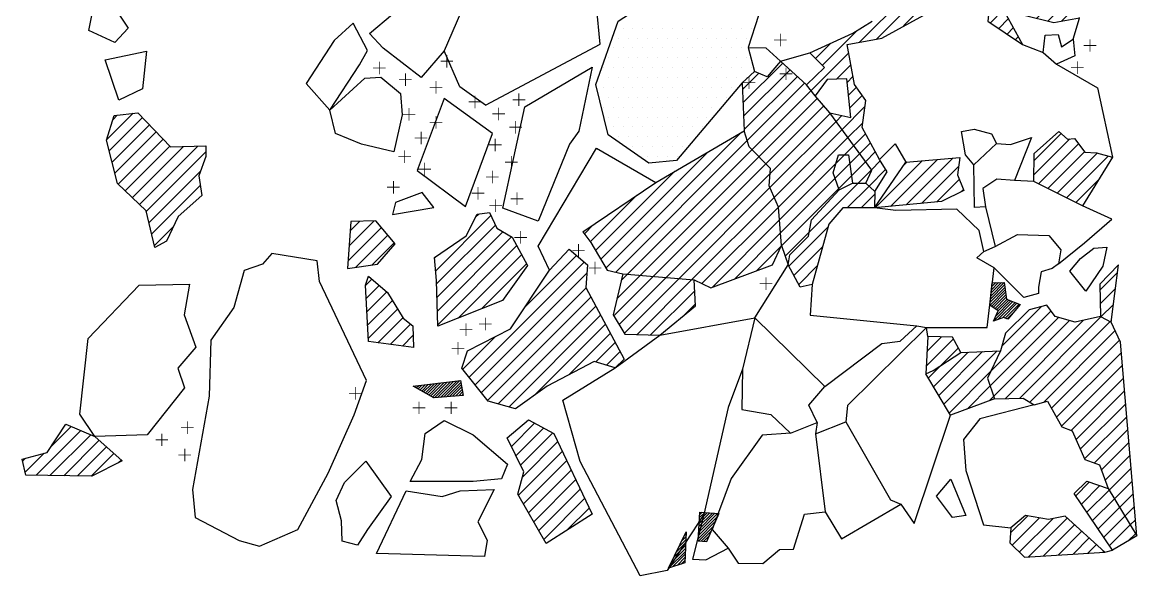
# Model space of a CAD drawing. Header units: metres. Extents: x -3.43 to -1.97, y -17.03 to -14.1.
# Drawn here: x -3.38 to -1.968, y -17.031 to -16.33 of the extents above; entities that cross this region are included whole.
import ezdxf

# ---------------------------------------------------------------- set-up
doc = ezdxf.new("R2010")
doc.units = ezdxf.units.M
doc.header["$LTSCALE"] = 25
doc.header["$MEASUREMENT"] = 0
doc.layers.get('0').update_dxf_attribs({"linetype": 'CONTINUOUS'})
for name, color, linetype in [('FEUER', 1, 'CONTINUOUS'), ('KNOCHEN', 2, 'CONTINUOUS'), ('STEINE', 4, 'CONTINUOUS'), ('STEINESCHRAFF', 4, 'CONTINUOUS')]:
    doc.layers.add(name, color=color, linetype=linetype)

# ---------------------------------------------------------------- blocks, each defined once
blk = doc.blocks.new('*X2')
at = {"color": 0}
for p, q in [((-252.03, -1620.64), (-250.16, -1618.76)), ((-252.01, -1620.26), (-250.54, -1618.79)), ((-252, -1619.89), (-250.94, -1618.84)), ((-251.98, -1619.52), (-251.34, -1618.88)), ((-252.1, -1622.12), (-249.56, -1619.58)), ((-252.08, -1621.75), (-249.71, -1619.38)), ((-252.06, -1621.38), (-249.86, -1619.17)), ((-252.05, -1621.01), (-250.01, -1618.97)), ((-251.96, -1619.15), (-251.74, -1618.93)), ((-251.87, -1622.25), (-249.42, -1619.79)), ((-251.62, -1622.34), (-249.27, -1619.99)), ((-251.36, -1622.44), (-249.27, -1620.35)), ((-251.1, -1622.53), (-249.29, -1620.73)), ((-250.84, -1622.63), (-249.32, -1621.1)), ((-250.58, -1622.72), (-249.34, -1621.48)), ((-248.36, -1622.27), (-246.99, -1620.9)), ((-248.17, -1622.43), (-247.03, -1621.29)), ((-247.83, -1622.44), (-247.07, -1621.69)), ((-254.31, -1623.62), (-252.82, -1622.13)), ((-254.27, -1623.93), (-252.48, -1622.15)), ((-254.25, -1623.21), (-253.15, -1622.11)), ((-254.19, -1622.8), (-253.49, -1622.09)), ((-254.14, -1622.39), (-253.83, -1622.08)), ((-254.02, -1624.04), (-252.14, -1622.16)), ((-253.77, -1624.14), (-251.87, -1622.25)), ((-253.52, -1624.24), (-251.62, -1622.34)), ((-253.27, -1624.35), (-251.36, -1622.44)), ((-253.01, -1624.45), (-251.1, -1622.53)), ((-252.76, -1624.55), (-250.84, -1622.63)), ((-252.51, -1624.65), (-250.58, -1622.72)), ((-252.26, -1624.76), (-250.32, -1622.81)), ((-252.01, -1624.86), (-250.06, -1622.91)), ((-251.76, -1624.96), (-249.8, -1623)), ((-251.51, -1625.07), (-249.54, -1623.1)), ((-250.32, -1622.81), (-249.37, -1621.86)), ((-250.06, -1622.91), (-249.39, -1622.24)), ((-249.8, -1623), (-249.42, -1622.62)), ((-249.54, -1623.1), (-249.44, -1623)), ((-247.49, -1622.45), (-247.11, -1622.08)), ((-251.26, -1625.17), (-249.33, -1623.24)), ((-251.01, -1625.27), (-249.14, -1623.4)), ((-250.76, -1625.38), (-248.95, -1623.57)), ((-250.51, -1625.48), (-248.76, -1623.73)), ((-250.26, -1625.58), (-248.57, -1623.89)), ((-250.01, -1625.69), (-248.38, -1624.06)), ((-249.76, -1625.79), (-248.19, -1624.22)), ((-249.55, -1625.93), (-248, -1624.39)), ((-249.37, -1626.11), (-247.81, -1624.55)), ((-249.2, -1626.29), (-247.62, -1624.71)), ((-249.02, -1626.46), (-247.43, -1624.88)), ((-248.84, -1626.64), (-247.25, -1625.04)), ((-248.67, -1626.82), (-247.06, -1625.21)), ((-248.49, -1626.99), (-246.87, -1625.37)), ((-248.31, -1627.17), (-246.77, -1625.63)), ((-248.14, -1627.35), (-246.83, -1626.04)), ((-247.96, -1627.52), (-246.71, -1626.28)), ((-247.74, -1627.66), (-246.53, -1626.45)), ((-247.47, -1627.74), (-246.36, -1626.63)), ((-247.19, -1627.82), (-246.18, -1626.81)), ((-246.92, -1627.9), (-245.95, -1626.93)), ((-246.65, -1627.98), (-245.42, -1626.75)), ((-246.37, -1628.06), (-245.15, -1626.84)), ((-246.1, -1628.14), (-245.25, -1627.29)), ((-229.62, -1627.57), (-229.43, -1627.38)), ((-245.83, -1628.22), (-245.34, -1627.74)), ((-245.56, -1628.3), (-245.44, -1628.18)), ((-229.56, -1627.87), (-229.1, -1627.41)), ((-229.51, -1628.16), (-228.78, -1627.44)), ((-229.27, -1628.28), (-228.46, -1627.47)), ((-229.02, -1628.39), (-228.14, -1627.51)), ((-228.78, -1628.5), (-227.82, -1627.54)), ((-228.54, -1628.61), (-227.5, -1627.57)), ((-228.29, -1628.72), (-227.18, -1627.6)), ((-228.05, -1628.83), (-226.86, -1627.63)), ((-227.8, -1628.94), (-226.59, -1627.72)), ((-227.56, -1629.05), (-226.42, -1627.91)), ((-227.32, -1629.16), (-226.25, -1628.09)), ((-227.07, -1629.27), (-226.08, -1628.27)), ((-226.83, -1629.38), (-225.91, -1628.46)), ((-226.65, -1629.55), (-225.74, -1628.64)), ((-226.49, -1629.74), (-225.57, -1628.83)), ((-226.32, -1629.92), (-225.4, -1629.01)), ((-226.15, -1630.11), (-225.23, -1629.2)), ((-225.98, -1630.3), (-225.07, -1629.38)), ((-225.81, -1630.48), (-224.91, -1629.57)), ((-225.64, -1630.67), (-224.82, -1629.84)), ((-225.48, -1630.85), (-224.73, -1630.1)), ((-225.28, -1631.01), (-224.64, -1630.37)), ((-224.76, -1630.85), (-224.55, -1630.63)), ((-215.4, -1668.86), (-213.43, -1666.89)), ((-215.36, -1668.47), (-213.48, -1666.58)), ((-215.32, -1668.07), (-213.52, -1666.27)), ((-215.28, -1667.68), (-213.57, -1665.97)), ((-215.24, -1667.28), (-213.91, -1665.96)), ((-215.2, -1666.89), (-214.28, -1665.97)), ((-215.15, -1666.49), (-214.65, -1665.98)), ((-215.11, -1666.09), (-215.01, -1665.99)), ((-215.19, -1669), (-213.39, -1667.2)), ((-214.97, -1669.14), (-213.35, -1667.51)), ((-214.76, -1669.28), (-213.3, -1667.82)), ((-214.65, -1670.23), (-212.72, -1668.3)), ((-214.55, -1669.42), (-213.23, -1668.1)), ((-214.34, -1669.56), (-212.97, -1668.2)), ((-214.89, -1670.82), (-212.46, -1668.39)), ((-214.34, -1670.62), (-212.2, -1668.49)), ((-213.78, -1670.42), (-211.95, -1668.59)), ((-213.46, -1670.46), (-211.69, -1668.69)), ((-213.2, -1670.55), (-212.31, -1669.66)), ((-288.31, -1679.19), (-288.19, -1679.07)), ((-288.09, -1679.32), (-287.78, -1679.02)), ((-287.86, -1679.45), (-287.38, -1678.97)), ((-287.64, -1679.58), (-286.98, -1678.92)), ((-287.41, -1679.71), (-286.58, -1678.87)), ((-287.19, -1679.83), (-286.18, -1678.82)), ((-286.96, -1679.96), (-285.78, -1678.78)), ((-286.74, -1680.09), (-285.37, -1678.73)), ((-286.51, -1680.22), (-284.97, -1678.68)), ((-286.28, -1680.35), (-284.57, -1678.63)), ((-286.06, -1680.47), (-284.17, -1678.58)), ((-285.8, -1680.57), (-283.77, -1678.53)), ((-285.42, -1680.54), (-283.36, -1678.49)), ((-285.03, -1680.51), (-282.96, -1678.44)), ((-284.65, -1680.48), (-282.56, -1678.39)), ((-284.26, -1680.44), (-282.46, -1678.64)), ((-283.88, -1680.41), (-282.4, -1678.94)), ((-283.49, -1680.38), (-282.35, -1679.24)), ((-283.11, -1680.35), (-282.29, -1679.53)), ((-282.72, -1680.32), (-282.24, -1679.83)), ((-282.33, -1680.28), (-282.18, -1680.13)), ((-252.28, -1697.25), (-250.23, -1695.2)), ((-252.26, -1696.88), (-250.55, -1695.17)), ((-252.24, -1696.5), (-250.88, -1695.15)), ((-252.22, -1696.13), (-251.21, -1695.12)), ((-252.2, -1695.75), (-251.53, -1695.09)), ((-252.18, -1695.38), (-251.86, -1695.06)), ((-252.34, -1698.37), (-250.17, -1696.21)), ((-252.32, -1698), (-249.91, -1695.59)), ((-252.3, -1697.62), (-249.9, -1695.23)), ((-254.14, -1698.05), (-253.9, -1697.81)), ((-252.33, -1698.71), (-250.44, -1696.82)), ((-252, -1698.74), (-250.7, -1697.44)), ((-255.49, -1700.81), (-253.96, -1699.28)), ((-255.15, -1700.12), (-253.94, -1698.91)), ((-254.81, -1699.43), (-253.93, -1698.55)), ((-254.48, -1698.74), (-253.91, -1698.18)), ((-251.68, -1698.77), (-250.96, -1698.06)), ((-251.36, -1698.81), (-251.23, -1698.68)), ((-256.08, -1702.11), (-253.98, -1700.02)), ((-255.82, -1701.5), (-253.97, -1699.65)), ((-255.56, -1701.95), (-254, -1700.38)), ((-255.04, -1701.79), (-254.01, -1700.75)), ((-254.53, -1701.62), (-254.03, -1701.12))]:
    blk.add_line(p, q, dxfattribs=at)
blk = doc.blocks.new('*X3')
at = {"color": 0}
for p, q in [((-209.77, -1650.5), (-206.35, -1647.08)), ((-209.79, -1652.29), (-205.27, -1647.77)), ((-209.22, -1653.48), (-204.14, -1648.41)), ((-234.91, -1650.89), (-233.81, -1649.79)), ((-208.04, -1654.07), (-203.38, -1649.41)), ((-206.85, -1654.66), (-201.75, -1649.55)), ((-205.67, -1655.24), (-200.37, -1649.94)), ((-235.01, -1652.76), (-233.16, -1650.91)), ((-229.93, -1656.52), (-223.95, -1650.53)), ((-227.97, -1656.33), (-222.02, -1650.37)), ((-226.32, -1651.14), (-225.87, -1650.69)), ((-226.01, -1656.14), (-220.09, -1650.21)), ((-224.05, -1655.95), (-219.34, -1651.23)), ((-234.55, -1654.06), (-232.94, -1652.45)), ((-238.27, -1659.55), (-232.08, -1653.36)), ((-233.47, -1656.52), (-230.7, -1653.75)), ((-222.1, -1655.76), (-219.26, -1652.92)), ((-219.1, -1654.52), (-218.74, -1654.17)), ((-204.49, -1655.83), (-201.62, -1652.96)), ((-231.7, -1656.52), (-229.96, -1654.78)), ((-240.86, -1663.91), (-235.92, -1658.97)), ((-240.24, -1665.06), (-236.58, -1661.4)), ((-239.62, -1666.21), (-237.25, -1663.83)), ((-223.46, -1676.56), (-220.02, -1673.12)), ((-223.36, -1674.69), (-221.51, -1672.84)), ((-223.26, -1672.83), (-223.22, -1672.79)), ((-221.6, -1676.48), (-219.39, -1674.26))]:
    blk.add_line(p, q, dxfattribs=at)
blk = doc.blocks.new('LB')
at = {"layer": 'FEUER', "const_width": 0.1}
for points in [[(0, 0), (0, -1.6)], [(-0.8, -0.8), (0.8, -0.8)]]:
    blk.add_lwpolyline(points, dxfattribs=at)
blk = doc.blocks.new('*X5')
at = {"color": 0}
for p, q in [((-261.875, -1633.75), (-261.875, -1633.75)), ((-260.625, -1633.75), (-260.625, -1633.75)), ((-259.375, -1633.75), (-259.375, -1633.75)), ((-258.125, -1633.75), (-258.125, -1633.75)), ((-256.875, -1633.75), (-256.875, -1633.75)), ((-255.625, -1633.75), (-255.625, -1633.75)), ((-254.375, -1633.75), (-254.375, -1633.75)), ((-253.125, -1633.75), (-253.125, -1633.75)), ((-251.875, -1633.75), (-251.875, -1633.75)), ((-250.625, -1633.75), (-250.625, -1633.75)), ((-249.375, -1633.75), (-249.375, -1633.75)), ((-248.125, -1633.75), (-248.125, -1633.75)), ((-246.875, -1633.75), (-246.875, -1633.75)), ((-245.625, -1633.75), (-245.625, -1633.75)), ((-262.5, -1635), (-262.5, -1635)), ((-261.25, -1635), (-261.25, -1635)), ((-260, -1635), (-260, -1635)), ((-258.75, -1635), (-258.75, -1635)), ((-257.5, -1635), (-257.5, -1635)), ((-256.25, -1635), (-256.25, -1635)), ((-255, -1635), (-255, -1635)), ((-253.75, -1635), (-253.75, -1635)), ((-252.5, -1635), (-252.5, -1635)), ((-251.25, -1635), (-251.25, -1635)), ((-250, -1635), (-250, -1635)), ((-248.75, -1635), (-248.75, -1635)), ((-247.5, -1635), (-247.5, -1635)), ((-246.25, -1635), (-246.25, -1635)), ((-263.125, -1636.25), (-263.125, -1636.25)), ((-261.875, -1636.25), (-261.875, -1636.25)), ((-260.625, -1636.25), (-260.625, -1636.25)), ((-259.375, -1636.25), (-259.375, -1636.25)), ((-258.125, -1636.25), (-258.125, -1636.25)), ((-256.875, -1636.25), (-256.875, -1636.25)), ((-255.625, -1636.25), (-255.625, -1636.25)), ((-254.375, -1636.25), (-254.375, -1636.25)), ((-253.125, -1636.25), (-253.125, -1636.25)), ((-251.875, -1636.25), (-251.875, -1636.25)), ((-250.625, -1636.25), (-250.625, -1636.25)), ((-249.375, -1636.25), (-249.375, -1636.25)), ((-248.125, -1636.25), (-248.125, -1636.25)), ((-246.875, -1636.25), (-246.875, -1636.25)), ((-263.75, -1637.5), (-263.75, -1637.5)), ((-262.5, -1637.5), (-262.5, -1637.5)), ((-261.25, -1637.5), (-261.25, -1637.5)), ((-260, -1637.5), (-260, -1637.5)), ((-258.75, -1637.5), (-258.75, -1637.5)), ((-257.5, -1637.5), (-257.5, -1637.5)), ((-256.25, -1637.5), (-256.25, -1637.5)), ((-255, -1637.5), (-255, -1637.5)), ((-253.75, -1637.5), (-253.75, -1637.5)), ((-252.5, -1637.5), (-252.5, -1637.5)), ((-251.25, -1637.5), (-251.25, -1637.5)), ((-250, -1637.5), (-250, -1637.5)), ((-248.75, -1637.5), (-248.75, -1637.5)), ((-247.5, -1637.5), (-247.5, -1637.5)), ((-246.25, -1637.5), (-246.25, -1637.5)), ((-265, -1640), (-265, -1640)), ((-264.375, -1638.75), (-264.375, -1638.75)), ((-263.75, -1640), (-263.75, -1640)), ((-263.125, -1638.75), (-263.125, -1638.75)), ((-262.5, -1640), (-262.5, -1640)), ((-261.875, -1638.75), (-261.875, -1638.75)), ((-261.25, -1640), (-261.25, -1640)), ((-260.625, -1638.75), (-260.625, -1638.75)), ((-260, -1640), (-260, -1640)), ((-259.375, -1638.75), (-259.375, -1638.75)), ((-258.75, -1640), (-258.75, -1640)), ((-258.125, -1638.75), (-258.125, -1638.75)), ((-257.5, -1640), (-257.5, -1640)), ((-256.875, -1638.75), (-256.875, -1638.75)), ((-256.25, -1640), (-256.25, -1640)), ((-255.625, -1638.75), (-255.625, -1638.75)), ((-255, -1640), (-255, -1640)), ((-254.375, -1638.75), (-254.375, -1638.75)), ((-253.75, -1640), (-253.75, -1640)), ((-253.125, -1638.75), (-253.125, -1638.75)), ((-252.5, -1640), (-252.5, -1640)), ((-251.875, -1638.75), (-251.875, -1638.75)), ((-251.25, -1640), (-251.25, -1640)), ((-250.625, -1638.75), (-250.625, -1638.75)), ((-250, -1640), (-250, -1640)), ((-249.375, -1638.75), (-249.375, -1638.75)), ((-248.75, -1640), (-248.75, -1640)), ((-248.125, -1638.75), (-248.125, -1638.75)), ((-247.5, -1640), (-247.5, -1640)), ((-246.875, -1638.75), (-246.875, -1638.75)), ((-246.25, -1640), (-246.25, -1640)), ((-245.625, -1638.75), (-245.625, -1638.75)), ((-264.375, -1641.25), (-264.375, -1641.25)), ((-263.125, -1641.25), (-263.125, -1641.25)), ((-261.875, -1641.25), (-261.875, -1641.25)), ((-260.625, -1641.25), (-260.625, -1641.25)), ((-259.375, -1641.25), (-259.375, -1641.25)), ((-258.125, -1641.25), (-258.125, -1641.25)), ((-256.875, -1641.25), (-256.875, -1641.25)), ((-255.625, -1641.25), (-255.625, -1641.25)), ((-254.375, -1641.25), (-254.375, -1641.25)), ((-253.125, -1641.25), (-253.125, -1641.25)), ((-251.875, -1641.25), (-251.875, -1641.25)), ((-250.625, -1641.25), (-250.625, -1641.25)), ((-249.375, -1641.25), (-249.375, -1641.25)), ((-248.125, -1641.25), (-248.125, -1641.25)), ((-263.75, -1642.5), (-263.75, -1642.5)), ((-262.5, -1642.5), (-262.5, -1642.5)), ((-261.25, -1642.5), (-261.25, -1642.5)), ((-260, -1642.5), (-260, -1642.5)), ((-258.75, -1642.5), (-258.75, -1642.5)), ((-257.5, -1642.5), (-257.5, -1642.5)), ((-256.25, -1642.5), (-256.25, -1642.5)), ((-255, -1642.5), (-255, -1642.5)), ((-253.75, -1642.5), (-253.75, -1642.5)), ((-252.5, -1642.5), (-252.5, -1642.5)), ((-251.25, -1642.5), (-251.25, -1642.5)), ((-250, -1642.5), (-250, -1642.5)), ((-248.75, -1642.5), (-248.75, -1642.5)), ((-264.375, -1643.75), (-264.375, -1643.75)), ((-263.125, -1643.75), (-263.125, -1643.75)), ((-261.875, -1643.75), (-261.875, -1643.75)), ((-260.625, -1643.75), (-260.625, -1643.75)), ((-259.375, -1643.75), (-259.375, -1643.75)), ((-258.125, -1643.75), (-258.125, -1643.75)), ((-256.875, -1643.75), (-256.875, -1643.75)), ((-255.625, -1643.75), (-255.625, -1643.75)), ((-254.375, -1643.75), (-254.375, -1643.75)), ((-253.125, -1643.75), (-253.125, -1643.75)), ((-251.875, -1643.75), (-251.875, -1643.75)), ((-250.625, -1643.75), (-250.625, -1643.75)), ((-263.75, -1645), (-263.75, -1645)), ((-262.5, -1645), (-262.5, -1645)), ((-261.25, -1645), (-261.25, -1645)), ((-260, -1645), (-260, -1645)), ((-258.75, -1645), (-258.75, -1645)), ((-257.5, -1645), (-257.5, -1645)), ((-256.25, -1645), (-256.25, -1645)), ((-255, -1645), (-255, -1645)), ((-253.75, -1645), (-253.75, -1645)), ((-252.5, -1645), (-252.5, -1645)), ((-251.25, -1645), (-251.25, -1645)), ((-263.125, -1646.25), (-263.125, -1646.25)), ((-261.875, -1646.25), (-261.875, -1646.25)), ((-260.625, -1646.25), (-260.625, -1646.25)), ((-259.375, -1646.25), (-259.375, -1646.25)), ((-258.125, -1646.25), (-258.125, -1646.25)), ((-256.875, -1646.25), (-256.875, -1646.25)), ((-255.625, -1646.25), (-255.625, -1646.25)), ((-254.375, -1646.25), (-254.375, -1646.25)), ((-253.125, -1646.25), (-253.125, -1646.25)), ((-251.875, -1646.25), (-251.875, -1646.25)), ((-262.5, -1647.5), (-262.5, -1647.5)), ((-261.25, -1647.5), (-261.25, -1647.5)), ((-260, -1647.5), (-260, -1647.5)), ((-258.75, -1647.5), (-258.75, -1647.5)), ((-257.5, -1647.5), (-257.5, -1647.5)), ((-256.25, -1647.5), (-256.25, -1647.5)), ((-255, -1647.5), (-255, -1647.5)), ((-253.75, -1647.5), (-253.75, -1647.5)), ((-260.625, -1648.75), (-260.625, -1648.75)), ((-259.375, -1648.75), (-259.375, -1648.75)), ((-258.125, -1648.75), (-258.125, -1648.75)), ((-256.875, -1648.75), (-256.875, -1648.75)), ((-255.625, -1648.75), (-255.625, -1648.75)), ((-254.375, -1648.75), (-254.375, -1648.75)), ((-258.75, -1650), (-258.75, -1650)), ((-257.5, -1650), (-257.5, -1650)), ((-256.25, -1650), (-256.25, -1650)), ((-255, -1650), (-255, -1650))]:
    blk.add_line(p, q, dxfattribs=at)
blk = doc.blocks.new('*X6')
at = {"color": 0}
for p, q in [((-205.45, -1596.68), (-204.48, -1595.71)), ((-206.63, -1604.94), (-198.97, -1597.27)), ((-206.41, -1599.41), (-203.89, -1596.89)), ((-208.31, -1603.08), (-203.77, -1598.53)), ((-207.55, -1604.08), (-203.64, -1600.18)), ((-205.73, -1605.8), (-199.23, -1599.3)), ((-205.08, -1606.92), (-199.49, -1601.33)), ((-204.43, -1608.04), (-199.76, -1603.37)), ((-203.78, -1609.16), (-200.02, -1605.4)), ((-203.13, -1610.27), (-200.29, -1607.43)), ((-202.48, -1611.39), (-200.55, -1609.46)), ((-219.57, -1630.25), (-200.79, -1611.46)), ((-218.01, -1625.15), (-204.7, -1611.84)), ((-222.38, -1631.29), (-203.89, -1612.8)), ((-218.14, -1630.59), (-200.21, -1612.65)), ((-216.71, -1630.93), (-199.62, -1613.84)), ((-215.51, -1631.49), (-199.04, -1615.02)), ((-218.8, -1624.17), (-212.11, -1617.48)), ((-217.17, -1620.78), (-215.13, -1618.73)), ((-212.97, -1630.71), (-202.68, -1620.43)), ((-211.95, -1631.47), (-204.17, -1623.68)), ((-210.89, -1632.17), (-204.69, -1625.97)), ((-225.83, -1627.67), (-225.31, -1627.15)), ((-231.92, -1635.53), (-224.53, -1628.14)), ((-229.75, -1635.12), (-223.43, -1628.81)), ((-226.33, -1633.47), (-220.78, -1627.92)), ((-209.46, -1632.52), (-205.06, -1628.11)), ((-208.04, -1632.86), (-204.98, -1629.8)), ((-215.31, -1633.06), (-213.68, -1631.43)), ((-206.29, -1632.88), (-204.51, -1631.1)), ((-214.26, -1633.78), (-213.05, -1632.56)), ((-204.16, -1632.51), (-204.04, -1632.39)), ((-236.62, -1638.45), (-232.19, -1634.03)), ((-213.2, -1634.49), (-212.42, -1633.7)), ((-237.51, -1637.58), (-235.64, -1635.71)), ((-212.15, -1635.2), (-211.78, -1634.84)), ((-238.05, -1641.66), (-233.28, -1636.89)), ((-246.68, -1643.21), (-241.65, -1638.18)), ((-234.83, -1640.21), (-233.01, -1638.39)), ((-246.75, -1641.52), (-244.69, -1639.46)), ((-246.61, -1644.91), (-240.72, -1639.02)), ((-246.53, -1646.6), (-239.79, -1639.86)), ((-233.48, -1640.62), (-232.74, -1639.88)), ((-246.15, -1647.99), (-238.87, -1640.71)), ((-233.31, -1642.22), (-232.31, -1641.22)), ((-245.55, -1649.15), (-238.05, -1641.66)), ((-244.67, -1650.05), (-237.26, -1642.64)), ((-233.14, -1643.82), (-231.58, -1642.26)), ((-243.79, -1650.94), (-236.44, -1643.59)), ((-234.13, -1646.58), (-231.23, -1643.68)), ((-327.34, -1647.86), (-324, -1644.52)), ((-327.01, -1649.3), (-322.78, -1645.07)), ((-326.54, -1645.3), (-326, -1644.76)), ((-243.27, -1653.94), (-234.88, -1645.56)), ((-243.25, -1652.16), (-235.63, -1644.54)), ((-235.63, -1644.54), (-235.6, -1644.51)), ((-234.88, -1645.56), (-234.14, -1644.81)), ((-233.39, -1647.6), (-231.5, -1645.72)), ((-326.66, -1650.71), (-321.92, -1645.98)), ((-326.3, -1652.13), (-321.06, -1646.88)), ((-264.06, -1664.13), (-246.87, -1646.94)), ((-242.73, -1655.18), (-234.13, -1646.58)), ((-232.64, -1648.62), (-231.15, -1647.13)), ((-325.9, -1653.49), (-320.19, -1647.79)), ((-262.81, -1664.65), (-246.15, -1647.99)), ((-242.19, -1656.41), (-233.39, -1647.6)), ((-231.89, -1649.64), (-230.53, -1648.28)), ((-325, -1654.36), (-319.33, -1648.69)), ((-324.09, -1655.22), (-317.61, -1648.74)), ((-323.19, -1656.09), (-315.8, -1648.7)), ((-322.33, -1656.99), (-314.76, -1649.42)), ((-264.71, -1663.01), (-251.11, -1649.41)), ((-261.3, -1664.91), (-245.55, -1649.15)), ((-233.81, -1649.79), (-232.64, -1648.62)), ((-233.16, -1650.91), (-231.89, -1649.64)), ((-231.14, -1650.66), (-229.91, -1649.43)), ((-259.67, -1665.04), (-244.67, -1650.05)), ((-258.04, -1665.18), (-243.79, -1650.94)), ((-242.05, -1658.03), (-234.91, -1650.89)), ((-232.94, -1652.45), (-231.14, -1650.66)), ((-230.39, -1651.68), (-229.28, -1650.57)), ((-321.98, -1658.41), (-315.47, -1651.9)), ((-265.36, -1661.89), (-255.34, -1651.88)), ((-256.41, -1665.32), (-243.25, -1652.16)), ((-241.91, -1659.66), (-235.01, -1652.76)), ((-232.08, -1653.36), (-230.39, -1651.68)), ((-230.7, -1653.75), (-228.6, -1651.65)), ((-321.64, -1659.84), (-315.47, -1653.67)), ((-254.78, -1665.46), (-243.27, -1653.94)), ((-241.77, -1661.29), (-234.55, -1654.06)), ((-266.02, -1660.79), (-260.14, -1654.91)), ((-253.15, -1665.59), (-242.73, -1655.18)), ((-251.88, -1666.09), (-242.19, -1656.41)), ((-296.6, -1661.32), (-293.43, -1658.15)), ((-296.47, -1659.42), (-295.26, -1658.21)), ((-285.63, -1664.49), (-278.63, -1657.49)), ((-280.53, -1657.62), (-280.21, -1657.3)), ((-250.59, -1666.58), (-242.05, -1658.03)), ((-321.29, -1661.26), (-318.85, -1658.82)), ((-296.73, -1663.21), (-292.51, -1659)), ((-285.52, -1666.14), (-278.07, -1658.7)), ((-285.47, -1667.86), (-277.14, -1659.53)), ((-266.79, -1659.79), (-265.67, -1658.67)), ((-247.77, -1665.52), (-241.91, -1659.66)), ((-241.33, -1662.61), (-238.27, -1659.55)), ((-295.82, -1664.07), (-291.7, -1659.96)), ((-293.74, -1663.76), (-290.9, -1660.92)), ((-285.42, -1669.58), (-276.02, -1660.18)), ((-285.38, -1671.31), (-275.36, -1661.29)), ((-285.78, -1662.87), (-285.5, -1662.59)), ((-282.77, -1670.46), (-274.74, -1662.44)), ((-274.28, -1669.05), (-267.78, -1662.55)), ((-244.95, -1664.47), (-241.79, -1661.31)), ((-281.4, -1677.94), (-266.83, -1663.37)), ((-279.83, -1669.29), (-274.12, -1663.58)), ((-294.55, -1666.34), (-293.74, -1665.53)), ((-280.62, -1678.93), (-266.48, -1664.78)), ((-263.05, -1670.2), (-258.04, -1665.18)), ((-262.66, -1668.04), (-259.67, -1665.04)), ((-262.39, -1671.3), (-256.41, -1665.32)), ((-262.12, -1665.73), (-261.3, -1664.91)), ((-261.72, -1672.4), (-254.78, -1665.46)), ((-201.42, -1666.9), (-199.21, -1664.69)), ((-294.45, -1668.01), (-292.78, -1666.34)), ((-279.84, -1679.91), (-266.58, -1666.65)), ((-260.11, -1672.56), (-253.15, -1665.59)), ((-201.4, -1668.65), (-199.46, -1666.71)), ((-294.36, -1669.68), (-291.83, -1667.15)), ((-294.26, -1671.35), (-291.13, -1668.23)), ((-279.06, -1680.9), (-265.96, -1667.8)), ((-258.4, -1672.61), (-252.8, -1667.02)), ((-294.17, -1673.02), (-290.46, -1669.32)), ((-277.73, -1681.33), (-265.35, -1668.95)), ((-254.16, -1670.14), (-252.7, -1668.68)), ((-215.29, -1677.24), (-207.62, -1669.57)), ((-213.87, -1674.04), (-208.84, -1669.02)), ((-201.3, -1670.31), (-199.72, -1668.73)), ((-292.97, -1673.6), (-289.79, -1670.42)), ((-276.34, -1681.72), (-264.73, -1670.1)), ((-215.36, -1679.07), (-206.68, -1670.39)), ((-214.9, -1680.37), (-205.31, -1670.79)), ((-213.42, -1680.66), (-203.5, -1670.74)), ((-211.62, -1680.64), (-201.3, -1670.31)), ((-210.34, -1681.12), (-200.13, -1670.92)), ((-200.13, -1670.92), (-199.97, -1670.76)), ((-291.41, -1673.81), (-288.83, -1671.22)), ((-273.05, -1680.2), (-264.11, -1671.26)), ((-268.74, -1677.65), (-263.5, -1672.41)), ((-208.56, -1681.11), (-199.51, -1672.06)), ((-289.85, -1674.02), (-288.49, -1672.65)), ((-282.19, -1676.95), (-278.05, -1672.81)), ((-265.35, -1676.03), (-262.88, -1673.56)), ((-207.59, -1681.9), (-198.95, -1673.27)), ((-264, -1676.44), (-262.27, -1674.71)), ((-222.53, -1679.17), (-218.14, -1674.78)), ((-221.87, -1680.28), (-216.3, -1674.71)), ((-221.22, -1681.39), (-214.46, -1674.63)), ((-206.95, -1683.04), (-198.72, -1674.81)), ((-223.19, -1678.06), (-221.6, -1676.48)), ((-206.31, -1684.17), (-198.58, -1676.44)), ((-220.56, -1682.5), (-215.29, -1677.24)), ((-205.08, -1684.7), (-198.45, -1678.07)), ((-218.28, -1681.99), (-215.36, -1679.07)), ((-215.46, -1680.94), (-214.9, -1680.37)), ((-204.46, -1685.85), (-198.31, -1679.7)), ((-203.92, -1687.08), (-198.17, -1681.33)), ((-276.04, -1686.72), (-273.11, -1683.79)), ((-203.39, -1688.31), (-198.04, -1682.96)), ((-336.27, -1690.38), (-330.61, -1684.72)), ((-334.53, -1690.41), (-329.36, -1685.24)), ((-334.35, -1686.7), (-331.86, -1684.2)), ((-275.46, -1687.91), (-271.97, -1684.41)), ((-274.87, -1689.09), (-270.82, -1685.03)), ((-202.12, -1688.81), (-197.9, -1684.59)), ((-332.79, -1690.44), (-328.3, -1685.95)), ((-274.62, -1690.6), (-270.18, -1686.16)), ((-201.24, -1689.7), (-197.76, -1686.22)), ((-337.66, -1690), (-335.26, -1687.6)), ((-331.05, -1690.47), (-327.37, -1686.78)), ((-329.32, -1690.5), (-326.44, -1687.62)), ((-275.14, -1692.89), (-269.61, -1687.35)), ((-200.77, -1691), (-197.63, -1687.86)), ((-337.99, -1688.57), (-337.69, -1688.27)), ((-325.84, -1688.78), (-325.51, -1688.46)), ((-274.49, -1694.01), (-269.04, -1688.55)), ((-200.27, -1692.26), (-197.49, -1689.49)), ((-273.85, -1695.14), (-268.47, -1689.75)), ((-273.21, -1696.26), (-267.9, -1690.95)), ((-272.57, -1697.39), (-267.33, -1692.15)), ((-204.51, -1692.97), (-202.78, -1691.24)), ((-203.79, -1694.02), (-201.46, -1691.69)), ((-203.08, -1695.07), (-200.27, -1692.26)), ((-199.6, -1693.37), (-197.35, -1691.12)), ((-271.93, -1698.52), (-266.76, -1693.34)), ((-202.36, -1696.12), (-199.6, -1693.37)), ((-198.94, -1694.47), (-197.22, -1692.75)), ((-268.96, -1697.31), (-266.19, -1694.54)), ((-201.65, -1697.18), (-198.94, -1694.47)), ((-198.27, -1695.57), (-197.08, -1694.38)), ((-212.77, -1697.69), (-210.59, -1695.52)), ((-212.54, -1699.23), (-209.09, -1695.78)), ((-211.66, -1700.12), (-207.42, -1695.88)), ((-210.52, -1700.74), (-205.58, -1695.81)), ((-200.93, -1698.23), (-198.27, -1695.57)), ((-197.61, -1696.67), (-196.94, -1696.01)), ((-208.62, -1700.62), (-204.65, -1696.65)), ((-206.73, -1700.49), (-203.72, -1697.48)), ((-200.22, -1699.28), (-197.61, -1696.67)), ((-197.87, -1698.7), (-196.94, -1697.78)), ((-196.94, -1697.78), (-196.81, -1697.64)), ((-204.84, -1700.37), (-202.79, -1698.32)), ((-202.95, -1700.25), (-201.86, -1699.16)), ((-201.06, -1700.12), (-200.93, -1699.99))]:
    blk.add_line(p, q, dxfattribs=at)

msp = doc.modelspace()

# ---------------------------------------------------------------- linework, layer by layer
at = {"layer": 'KNOCHEN'}
for points in [[(-2.1494, -16.7084), (-2.1433, -16.6957), (-2.154, -16.6885), (-2.151, -16.66), (-2.1357, -16.6595), (-2.1326, -16.6809), (-2.1153, -16.6875), (-2.1311, -16.7059), (-2.1367, -16.7038), (-2.1494, -16.7084)], [(-2.8587, -16.8058), (-2.8848, -16.791), (-2.8251, -16.7838), (-2.8215, -16.8027), (-2.8587, -16.8058)], [(-2.5236, -16.9871), (-2.5216, -16.9504), (-2.4976, -16.9524), (-2.5129, -16.9881), (-2.5236, -16.9871)], [(-2.5613, -17.0213), (-2.5389, -16.9754), (-2.5404, -17.0147), (-2.5613, -17.0213)]]:
    msp.add_lwpolyline(points, dxfattribs=at)
at = {"layer": 'STEINE'}
for points in [[(-2.7932, -16.435), (-2.6479, -16.3579), (-2.6525, -16.3094), (-2.6515, -16.2809), (-2.6582, -16.2625), (-2.6592, -16.2304), (-2.673, -16.2115), (-2.6909, -16.184), (-2.7592, -16.2157), (-2.7989, -16.2453)], [(-2.7989, -16.2453), (-2.7841, -16.2545), (-2.8193, -16.306), (-2.8458, -16.3662), (-2.8748, -16.3999), (-2.9228, -16.3627), (-2.9401, -16.3443), (-2.9111, -16.3198), (-2.8917, -16.2851), (-2.8652, -16.2229), (-2.8285, -16.2096), (-2.7989, -16.2453)], [(-2.4521, -16.3924), (-2.4679, -16.4067), (-2.5509, -16.5052), (-2.5861, -16.5083), (-2.6376, -16.4726), (-2.6535, -16.4089), (-2.625, -16.3288), (-2.5832, -16.3012), (-2.545, -16.2533), (-2.4521, -16.2986), (-2.447, -16.3216), (-2.4602, -16.3618), (-2.4521, -16.3924)], [(-3.2629, -16.3557), (-3.2961, -16.3405), (-3.2864, -16.291), (-3.2706, -16.3002), (-3.2461, -16.3374), (-3.2629, -16.3557)], [(-2.2939, -16.504), (-2.3159, -16.4632), (-2.3113, -16.4291), (-2.3256, -16.4087), (-2.3348, -16.3582), (-2.2909, -16.35), (-2.2022, -16.301), (-2.1548, -16.3122), (-2.1563, -16.3285), (-2.1124, -16.3581), (-2.0864, -16.3682), (-2.0696, -16.383), (-2.0176, -16.4131), (-1.9986, -16.5008)], [(-2.0482, -16.3514), (-2.0401, -16.3249), (-2.0727, -16.3305), (-2.1104, -16.3213), (-2.1339, -16.304), (-2.1405, -16.3076), (-2.1124, -16.3581)], [(-2.4194, -16.3792), (-2.3822, -16.3689), (-2.3277, -16.3439), (-2.3032, -16.3286)], [(-2.961, -16.3311), (-2.985, -16.353), (-3.0207, -16.4076), (-2.9906, -16.4412), (-2.9529, -16.3841), (-2.9427, -16.3657), (-2.961, -16.3311)], [(-2.0864, -16.3682), (-2.0839, -16.3463), (-2.0671, -16.3453), (-2.063, -16.3611), (-2.0482, -16.3514), (-2.0461, -16.3723), (-2.0696, -16.383)], [(-3.2578, -16.4287), (-3.2752, -16.3777), (-3.2231, -16.3664), (-3.2282, -16.4144), (-3.2578, -16.4287)], [(-2.7932, -16.435), (-2.8259, -16.4116), (-2.8458, -16.3662)], [(-2.4602, -16.3618), (-2.4378, -16.3623), (-2.4194, -16.3792), (-2.4362, -16.3991), (-2.4521, -16.3924)], [(-2.3863, -16.4092), (-2.3633, -16.3873), (-2.3822, -16.3689)], [(-2.7712, -16.5655), (-2.7432, -16.437), (-2.6581, -16.387), (-2.6749, -16.4681), (-2.6866, -16.4844), (-2.7263, -16.5818), (-2.7712, -16.5655)], [(-2.3112, -16.5336), (-2.3036, -16.5173), (-2.3567, -16.4449), (-2.3755, -16.423), (-2.3863, -16.4092), (-2.4194, -16.3792)], [(-2.9834, -16.4708), (-2.9906, -16.4412), (-2.9462, -16.4009), (-2.9258, -16.3994), (-2.9008, -16.4203), (-2.8988, -16.4473), (-2.9094, -16.4942), (-2.9502, -16.4846), (-2.9834, -16.4708)], [(-2.4679, -16.4067), (-2.4653, -16.4674)], [(-2.3567, -16.4449), (-2.3301, -16.4505), (-2.3353, -16.4015), (-2.3603, -16.4026), (-2.3755, -16.423)], [(-2.7845, -16.4707), (-2.8457, -16.4264), (-2.8798, -16.5177), (-2.8186, -16.5635), (-2.7845, -16.4707)], [(-3.2123, -16.6153), (-3.2235, -16.5689), (-3.2598, -16.5342), (-3.2736, -16.4792), (-3.2639, -16.448), (-3.2338, -16.4445), (-3.1925, -16.4878), (-3.1476, -16.4867), (-3.1476, -16.5), (-3.1567, -16.5245), (-3.1527, -16.5495), (-3.1827, -16.576), (-3.1975, -16.6071), (-3.2123, -16.6153)], [(-2.6697, -16.5955), (-2.5774, -16.5328), (-2.4653, -16.4674)], [(-2.6697, -16.5955), (-2.6595, -16.6088), (-2.6391, -16.644), (-2.6192, -16.6486), (-2.5289, -16.6561), (-2.5075, -16.6663), (-2.4295, -16.6372), (-2.4178, -16.6127), (-2.4219, -16.5643), (-2.4336, -16.5373), (-2.4321, -16.5153), (-2.4591, -16.4878), (-2.4653, -16.4674)], [(-2.1741, -16.5106), (-2.1848, -16.4978), (-2.1899, -16.4683), (-2.1736, -16.4652), (-2.1516, -16.4713), (-2.1455, -16.4835)], [(-2.0981, -16.5319), (-2.0976, -16.4962), (-2.0665, -16.4682), (-2.0553, -16.4779), (-2.0466, -16.4773), (-2.0333, -16.4947), (-2.0185, -16.4952), (-1.9986, -16.5008), (-2.0363, -16.5625)], [(-2.2995, -16.5443), (-2.2842, -16.5193), (-2.2939, -16.504), (-2.274, -16.4841), (-2.2602, -16.5071)], [(-2.1592, -16.5636), (-2.1735, -16.5646), (-2.1741, -16.5106), (-2.1455, -16.4835), (-2.1277, -16.485), (-2.1012, -16.4758), (-2.1225, -16.5304)], [(-2.712, -16.644), (-2.7263, -16.6134), (-2.6524, -16.4895), (-2.5774, -16.5328)], [(-2.3449, -16.5423), (-2.3525, -16.5209), (-2.3459, -16.4979), (-2.3332, -16.4979), (-2.328, -16.5336)], [(-2.3, -16.5652), (-2.2602, -16.5071), (-2.1919, -16.5014), (-2.195, -16.5233), (-2.1868, -16.5432), (-2.2153, -16.557), (-2.3, -16.5652)], [(-2.379, -16.6622), (-2.3943, -16.6657), (-2.4096, -16.6372), (-2.4096, -16.6372), (-2.4075, -16.6244), (-2.3836, -16.601), (-2.38, -16.5801), (-2.3449, -16.5423), (-2.328, -16.5336), (-2.3112, -16.5336), (-2.2995, -16.5443), (-2.3, -16.5652)], [(-2.0669, -16.636), (-2.0337, -16.6094), (-1.9991, -16.5793), (-2.0363, -16.5625), (-2.0981, -16.5319), (-2.1225, -16.5304), (-2.145, -16.5289), (-2.1628, -16.5407), (-2.1592, -16.5636), (-2.147, -16.6141)], [(-2.8589, -16.5646), (-2.8737, -16.5457), (-2.9074, -16.5585), (-2.9109, -16.5733), (-2.8589, -16.5646)], [(-2.3, -16.5652), (-2.3403, -16.5652), (-2.3581, -16.5857), (-2.379, -16.6622), (-2.3815, -16.7009), (-2.2463, -16.7146), (-2.2341, -16.7166), (-2.1571, -16.7166), (-2.1485, -16.6411)], [(-2.1617, -16.6202), (-2.1674, -16.5937), (-2.1959, -16.5667), (-2.2729, -16.5683), (-2.3, -16.5652)], [(-2.9078, -16.6105), (-2.9323, -16.5814), (-2.9639, -16.5825), (-2.968, -16.6421), (-2.9303, -16.6365), (-2.9078, -16.6105)], [(-2.8537, -16.715), (-2.8553, -16.6569), (-2.8578, -16.6278), (-2.8176, -16.6007), (-2.8038, -16.5732), (-2.788, -16.5711), (-2.7788, -16.591), (-2.7594, -16.6022), (-2.74, -16.6379), (-2.7716, -16.6823), (-2.8537, -16.715)], [(-2.1485, -16.6411), (-2.1704, -16.6284), (-2.1617, -16.6202), (-2.147, -16.6141), (-2.1189, -16.5988), (-2.0791, -16.6003), (-2.0638, -16.6181), (-2.0669, -16.636), (-2.075, -16.6421), (-2.0888, -16.6462), (-2.0924, -16.6655), (-2.0924, -16.6737), (-2.1107, -16.6788), (-2.1485, -16.6411)], [(-2.4178, -16.6127), (-2.4096, -16.6372)], [(-3.1647, -16.9217), (-3.1611, -16.9574), (-3.1055, -16.9865), (-3.0799, -16.9936), (-3.031, -16.9726), (-2.9928, -16.9012), (-2.9597, -16.8273), (-2.9439, -16.7839), (-3.0037, -16.6585), (-3.0067, -16.632), (-3.0639, -16.6228), (-3.0761, -16.6366), (-3.099, -16.6443), (-3.1123, -16.6912), (-3.1413, -16.7325), (-3.1433, -16.8034), (-3.1647, -16.9217)], [(-2.7899, -16.8098), (-2.8231, -16.768), (-2.8159, -16.7461), (-2.7614, -16.7185), (-2.712, -16.644), (-2.687, -16.6175), (-2.664, -16.6374), (-2.6661, -16.6659), (-2.6176, -16.7567), (-2.6288, -16.7679), (-2.6553, -16.7597), (-2.7149, -16.7909), (-2.7552, -16.8195), (-2.7899, -16.8098)], [(-2.0526, -16.6451), (-2.0388, -16.6293), (-2.022, -16.616), (-2.0057, -16.615), (-2.0108, -16.639), (-2.0322, -16.6706), (-2.0526, -16.6451)], [(-2.4519, -16.7045), (-2.4096, -16.6372)], [(-1.9909, -16.6374), (-2.0143, -16.6619), (-2.0138, -16.7027), (-2, -16.7099), (-1.9909, -16.6374)], [(-2.9414, -16.7344), (-2.9455, -16.663), (-2.9415, -16.6518), (-2.9175, -16.6722), (-2.8976, -16.7048), (-2.8853, -16.7145), (-2.8843, -16.742), (-2.9414, -16.7344)], [(-2.6192, -16.6486), (-2.6314, -16.7006), (-2.6166, -16.725), (-2.5722, -16.7265), (-2.5268, -16.6893), (-2.5289, -16.6561)], [(-3.2886, -16.8545), (-3.3075, -16.8265), (-3.2969, -16.7306), (-3.2321, -16.6632), (-3.1684, -16.6617), (-3.175, -16.7004), (-3.1602, -16.7417), (-3.1831, -16.7683), (-3.1749, -16.7932), (-3.2223, -16.8524), (-3.2886, -16.8545)], [(-2.0138, -16.7027), (-2.0459, -16.7099), (-2.0709, -16.7028), (-2.0816, -16.6885), (-2.1041, -16.6941), (-2.1341, -16.7237), (-2.1402, -16.7462), (-2.157, -16.7808), (-2.1479, -16.8068), (-2.1116, -16.8063), (-2.0979, -16.8145), (-2.081, -16.8099), (-2.0627, -16.8425), (-2.0494, -16.8476), (-2.0336, -16.8838), (-2.0147, -16.8904), (-2.004, -16.9205), (-1.9677, -16.9806)], [(-2.597, -17.031), (-2.6731, -16.8862), (-2.695, -16.8087), (-2.6288, -16.7679), (-2.5722, -16.7265), (-2.4519, -16.7045), (-2.4676, -16.7693), (-2.4854, -16.8178), (-2.5165, -16.9534), (-2.5628, -17.0244), (-2.597, -17.031)], [(-2.4676, -16.7693), (-2.4681, -16.8203), (-2.4314, -16.8269), (-2.4064, -16.8504), (-2.3727, -16.8371), (-2.3835, -16.8152), (-2.3631, -16.7912), (-2.4519, -16.7045)], [(-1.9677, -16.9806), (-1.9883, -16.7353), (-2, -16.7099)], [(-2.3631, -16.7912), (-2.2907, -16.7371), (-2.2677, -16.734), (-2.2463, -16.7146)], [(-2.2341, -16.7166), (-2.3345, -16.8156), (-2.3365, -16.836), (-2.2798, -16.9349), (-2.2666, -16.9405), (-2.2497, -16.965), (-2.2039, -16.8278)], [(-2.2326, -16.7279), (-2.2341, -16.7166)], [(-2.1907, -16.7482), (-2.2014, -16.7289), (-2.2326, -16.7279), (-2.2351, -16.7753)], [(-2.1479, -16.8068), (-2.2039, -16.8278), (-2.2351, -16.7753), (-2.2259, -16.7712), (-2.1907, -16.7482), (-2.1402, -16.7462)], [(-2.0979, -16.8145), (-2.1667, -16.8324), (-2.1871, -16.8584), (-2.1845, -16.8976), (-2.162, -16.9665), (-2.1273, -16.9705)], [(-2.8888, -16.9119), (-2.874, -16.8838), (-2.8699, -16.8507), (-2.8455, -16.8343), (-2.8087, -16.8527), (-2.7654, -16.8899), (-2.773, -16.9082), (-2.8087, -16.9118), (-2.8888, -16.9119)], [(-2.7163, -16.9903), (-2.7521, -16.9276), (-2.7445, -16.8995), (-2.7659, -16.8562), (-2.7389, -16.8337), (-2.7067, -16.8511), (-2.6582, -16.953), (-2.7163, -16.9903)], [(-2.3748, -16.8514), (-2.3365, -16.836)], [(-2.3727, -16.8371), (-2.3748, -16.8514)], [(-3.3758, -16.9035), (-3.3804, -16.8836), (-3.3488, -16.8749), (-3.3253, -16.8392), (-3.2886, -16.8545), (-3.2539, -16.8856), (-3.2922, -16.905), (-3.3758, -16.9035)], [(-2.4064, -16.8504), (-2.4426, -16.8529), (-2.4818, -16.908), (-2.5057, -16.9723), (-2.4858, -16.9963), (-2.4731, -17.0151), (-2.4415, -17.0156), (-2.4206, -16.9978), (-2.4027, -16.9972), (-2.389, -16.9529), (-2.3625, -16.9503)], [(-2.3748, -16.8514), (-2.3625, -16.9503), (-2.342, -16.9844), (-2.2666, -16.9405)], [(-2.9749, -16.9874), (-2.9759, -16.9614), (-2.9826, -16.9359), (-2.9719, -16.9129), (-2.9449, -16.8859), (-2.9127, -16.9308), (-2.9428, -16.9726), (-2.9555, -16.9925), (-2.9749, -16.9874)], [(-2.2013, -16.9573), (-2.2217, -16.9303), (-2.2034, -16.9089), (-2.1845, -16.9548), (-2.2013, -16.9573)], [(-2.9315, -17.0027), (-2.8939, -16.9236), (-2.848, -16.9307), (-2.8255, -16.9236), (-2.7822, -16.922), (-2.8031, -16.9628), (-2.7913, -16.9858), (-2.7944, -17.0067), (-2.9315, -17.0027)], [(-1.9677, -16.9806), (-1.9983, -16.9985), (-2.0468, -16.9271), (-2.031, -16.9113), (-2.004, -16.9205)], [(-2.5165, -16.9534), (-2.5307, -17.0101), (-2.5139, -17.0111), (-2.4858, -16.9963)], [(-2.008, -17.0011), (-2.0585, -16.9557), (-2.0794, -16.9598), (-2.1085, -16.9547), (-2.1273, -16.9705), (-2.1284, -16.9894), (-2.11, -17.0077), (-2.008, -17.0011)], [(-2.008, -17.0011), (-1.9983, -16.9985)]]:
    msp.add_lwpolyline(points, dxfattribs=at)

# ---------------------------------------------------------------- block references
at = {"layer": 'FEUER', "xscale": 0.01, "yscale": 0.01, "zscale": 0.01}
for name, p in [('*X3', (0, 0)), ('*X6', (0, 0)), ('LB', (-2.4195, -16.3445)), ('LB', (-2.0268, -16.3514)), ('LB', (-2.8422, -16.3713)), ('LB', (-2.9277, -16.3799)), ('LB', (-2.4123, -16.3873)), ('LB', (-2.0431, -16.3794)), ('LB', (-2.8947, -16.3947)), ('LB', (-2.4592, -16.3986)), ('LB', (-2.8559, -16.4044)), ('LB', (-2.8065, -16.4228)), ('LB', (-2.7509, -16.4202)), ('LB', (-2.8901, -16.4386)), ('LB', (-2.7764, -16.438)), ('LB', (-2.8559, -16.4488)), ('LB', (-2.7549, -16.4549)), ('LB', (-2.8748, -16.4687)), ('LB', (-2.7809, -16.4773)), ('LB', (-2.8957, -16.4922)), ('LB', (-2.7605, -16.4992)), ('LB', (-2.8702, -16.508)), ('LB', (-2.7845, -16.5181)), ('LB', (-2.9099, -16.5309)), ('LB', (-2.8028, -16.5385)), ('LB', (-2.7804, -16.5543)), ('LB', (-2.7534, -16.5456)), ('LB', (-2.7487, -16.5946)), ('LB', (-2.6753, -16.6109)), ('LB', (-2.6544, -16.6333)), ('LB', (-2.4376, -16.653)), ('LB', (-2.818, -16.7114)), ('LB', (-2.7935, -16.7043)), ('LB', (-2.8282, -16.7349)), ('LB', (-2.9582, -16.7921)), ('LB', (-2.8776, -16.8104)), ('LB', (-2.8368, -16.8104)), ('LB', (-3.1713, -16.8356)), ('LB', (-3.2035, -16.8509)), ('LB', (-3.1744, -16.8702))]:
    msp.add_blockref(name, p, dxfattribs=at)
at = {"layer": 'KNOCHEN', "xscale": 0.01, "yscale": 0.01, "zscale": 0.01}
msp.add_blockref('*X2', (0, 0), dxfattribs=at)
at = {"layer": 'STEINESCHRAFF', "xscale": 0.01, "yscale": 0.01, "zscale": 0.01}
msp.add_blockref('*X5', (0, 0), dxfattribs=at)

doc.saveas('drawing.dxf')
